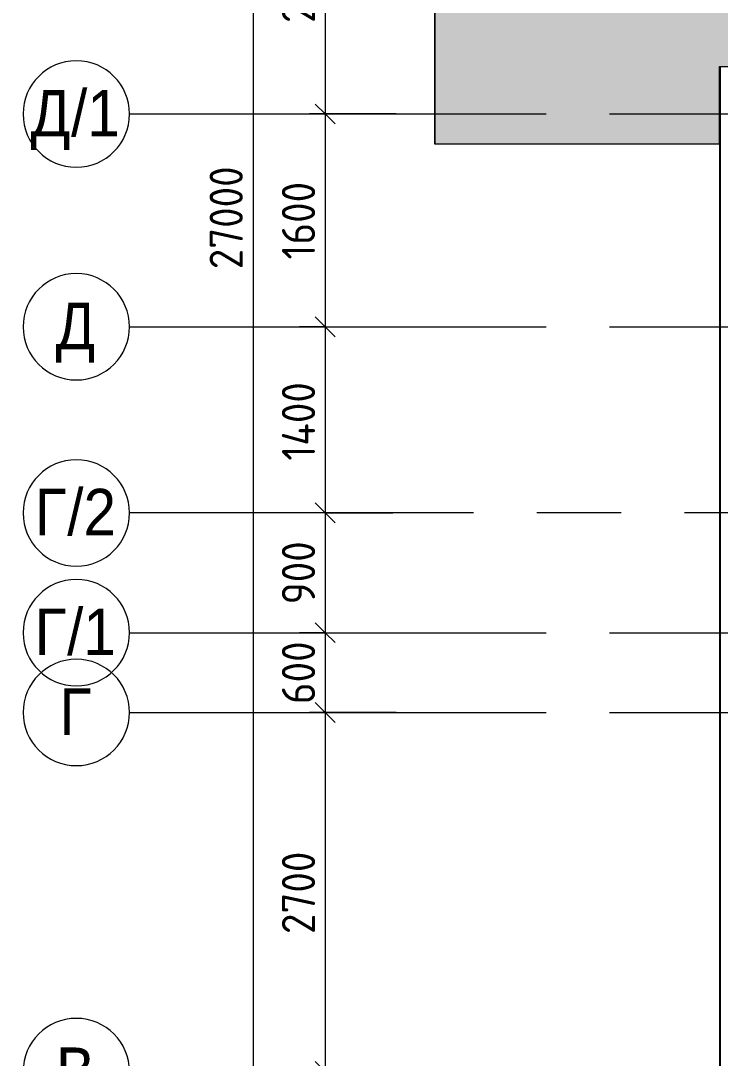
# Model space of a CAD drawing. Header units: millimetres. Extents: x -5524 to 188159, y -8553 to 29000.
# Drawn here: x -5524 to -263, y 7900 to 15701 of the extents above; entities that cross this region are included whole.
import ezdxf

# ---------------------------------------------------------------- set-up
doc = ezdxf.new("R2010")
doc.units = ezdxf.units.MM
doc.linetypes.add('Осевая', pattern=[3175, 635, -476.25, 1587.5, -476.25])
for name, color, linetype, lineweight in [('A-ANNO-DIMS', 7, 'Continuous', 9), ('A-ANNO-DIMS-100', 7, 'Continuous', 9), ('A-DETL', 7, 'Continuous', 9), ('A-GENM', 7, 'Continuous', 9), ('Оси', 7, 'Continuous', 9), ('Оси-1', 7, 'Continuous', 20), ('Оси-2', 7, 'Осевая', 9)]:
    doc.layers.add(name, color=color, linetype=linetype, lineweight=lineweight)
for name, color, linetype, lineweight, true_color in [('A-DETL-GENF-1', 7, 'Continuous', 9, 0xfafafa), ('A-WALL-FNSH-1', 254, 'Continuous', 9, 0xbebebe), ('A-WALL-FNSH-2', 254, 'Continuous', 13, 0xbebebe)]:
    doc.layers.add(name, color=color, linetype=linetype, lineweight=lineweight, true_color=true_color)
doc.styles.add('Arial', font='arial.ttf', dxfattribs={"width": 0.9, "height": 350})
doc.styles.add('ISOCPEUR', font='isocpeur.ttf', dxfattribs={"width": 0.9, "height": 250})
doc.dimstyles.new('ISO-2_5_0_9К_БОЛЬШОЙ', dxfattribs={"dimscale": 304.8, "dimtxt": 248.995294, "dimasz": 0.492126, "dimexe": 0.393701, "dimexo": 0.984252, "dimgap": 0, "dimtad": 1, "dimdec": 0, "dimrnd": 10, "dimzin": 0, "dimdsep": 46, "dimtxsty": 'ISOCPEUR', "dimblk1": 'OBLIQUE', "dimblk2": 'OBLIQUE', "dimsah": 1, "dimcen": 0.09, "dimdle": 0.393701, "dimazin": 0, "dimtfac": 1, "dimtdec": 4, "dimtix": 1, "dimtmove": 0, "dimatfit": 3, "dimfxl": 1, "dimtvp": 1, "dimtolj": 1, "dimtzin": 0, "dimarcsym": 2})
doc.dimstyles.new('ISO-2_5_0_9К_БОЛЬШОЙ_1', dxfattribs={"dimscale": 304.8, "dimtxt": 248.995294, "dimasz": 0.492126, "dimexe": 0.393701, "dimexo": 0.984252, "dimgap": 0, "dimtad": 1, "dimdec": 0, "dimrnd": 10, "dimzin": 0, "dimdsep": 46, "dimtxsty": 'ISOCPEUR', "dimblk1": 'OBLIQUE', "dimblk2": 'OBLIQUE', "dimsah": 1, "dimcen": 0.09, "dimdle": 0.393701, "dimazin": 0, "dimtfac": 1, "dimtdec": 4, "dimtix": 1, "dimtmove": 2, "dimatfit": 3, "dimfxl": 1, "dimtvp": 1, "dimtolj": 1, "dimtzin": 0, "dimarcsym": 2})

# ---------------------------------------------------------------- blocks, each defined once
blk = doc.blocks.new('парапет1 - парапет-18629556-План расстановки осветительного оборудования 3 этажа в осях 1-12')
at = {"layer": 'A-GENM'}
for p, q in [((-2411.1, 14772.9), (-2411.1, 27400.1)), ((-2411.1, 14772.9), (-2409.1, 14774.9)), ((-268, 14772.9), (-2411.1, 14772.9))]:
    blk.add_line(p, q, dxfattribs=at)
blk = doc.blocks.new('Ось сетки - D8-29747960-План расстановки осветительного оборудования 3 этажа в осях 1-12')
at = {"layer": 'Оси-1'}
for start, end in [(360, 180), (180, 360)]:
    blk.add_arc((0, 0), 4, start, end, dxfattribs=at)
blk = doc.blocks.new('DIMBLOCK34-План расстановки осветительного оборудования 3 этажа в осях 1-12')
at = {"layer": 'A-ANNO-DIMS-100', "lineweight": 20}
for p, q in [((-3777.5, 27000), (-3852.5, 27075)), ((-3777.5, 27000), (-3702.5, 26925)), ((-3777.5, 0), (-3852.5, 75)), ((-3777.5, 0), (-3702.5, -75))]:
    blk.add_line(p, q, dxfattribs=at)
at = {"layer": 'A-ANNO-DIMS-100'}
for p, q in [((-3777.5, 27120), (-3777.5, -120)), ((-3971.4, 27000), (-3657.5, 27000)), ((-3777.5, 27000), (-3971.4, 27000)), ((-3971.4, 0), (-3657.5, 0)), ((-3777.5, 0), (-3971.4, 0))]:
    blk.add_line(p, q, dxfattribs=at)
at = {"layer": 'A-ANNO-DIMS-100', "color": 0, "insert": (-4104.1, 13832.4), "char_height": 250, "width": 948.097, "attachment_point": 1, "rotation": 90, "line_spacing_factor": 1.149209, "style": 'ISOCPEUR'}
blk.add_mtext('27000', dxfattribs=at)
blk = doc.blocks.new('_Oblique')
at = {"color": 0, "linetype": 'ByBlock', "lineweight": -2}
blk.add_line((-0.5, -0.5), (0.5, 0.5), dxfattribs=at)
blk = doc.blocks.new('DIMBLOCK39-План расстановки осветительного оборудования 3 этажа в осях 1-12')
at = {"layer": 'A-ANNO-DIMS-100', "lineweight": 20}
for p, q in [((-3233.7, 17000), (-3308.7, 17075)), ((-3233.7, 17000), (-3158.7, 16925)), ((-3233.7, 15000), (-3308.7, 15075)), ((-3233.7, 15000), (-3158.7, 14925))]:
    blk.add_line(p, q, dxfattribs=at)
at = {"layer": 'A-ANNO-DIMS-100'}
for p, q in [((-3427.7, 17000), (-3113.7, 17000)), ((-3233.7, 17000), (-3427.7, 17000)), ((-3233.7, 17000), (-3233.7, 15000)), ((-2700.1, 15000), (-3353.7, 15000)), ((-3233.7, 15000), (-2700.1, 15000))]:
    blk.add_line(p, q, dxfattribs=at)
at = {"layer": 'A-ANNO-DIMS-100', "color": 0, "insert": (-3560.3, 15684), "char_height": 250, "width": 758.478, "attachment_point": 1, "rotation": 90, "line_spacing_factor": 1.149209, "style": 'ISOCPEUR'}
blk.add_mtext('2000', dxfattribs=at)
blk = doc.blocks.new('DIMBLOCK40-План расстановки осветительного оборудования 3 этажа в осях 1-12')
at = {"layer": 'A-ANNO-DIMS-100', "lineweight": 20}
for p, q in [((-3233.7, 15000), (-3308.7, 15075)), ((-3233.7, 15000), (-3158.7, 14925)), ((-3233.7, 13400), (-3308.7, 13475)), ((-3233.7, 13400), (-3158.7, 13325))]:
    blk.add_line(p, q, dxfattribs=at)
at = {"layer": 'A-ANNO-DIMS-100'}
for p, q in [((-2700.1, 15000), (-3353.7, 15000)), ((-3233.7, 15000), (-3233.7, 13400)), ((-3233.7, 15000), (-2700.1, 15000)), ((-3427.7, 13400), (-3113.7, 13400)), ((-3233.7, 13400), (-3427.7, 13400))]:
    blk.add_line(p, q, dxfattribs=at)
at = {"layer": 'A-ANNO-DIMS-100', "color": 0, "insert": (-3560.3, 13905.5), "char_height": 250, "width": 706.764, "attachment_point": 1, "rotation": 90, "line_spacing_factor": 1.149209, "style": 'ISOCPEUR'}
blk.add_mtext('1600', dxfattribs=at)
blk = doc.blocks.new('DIMBLOCK41-План расстановки осветительного оборудования 3 этажа в осях 1-12')
at = {"layer": 'A-ANNO-DIMS-100', "lineweight": 20}
for p, q in [((-3233.7, 13400), (-3308.7, 13475)), ((-3233.7, 13400), (-3158.7, 13325)), ((-3233.7, 12000), (-3308.7, 12075)), ((-3233.7, 12000), (-3158.7, 11925))]:
    blk.add_line(p, q, dxfattribs=at)
at = {"layer": 'A-ANNO-DIMS-100'}
for p, q in [((-3427.7, 13400), (-3113.7, 13400)), ((-3233.7, 13400), (-3427.7, 13400)), ((-3233.7, 13400), (-3233.7, 12000)), ((-2727, 12000), (-3353.7, 12000)), ((-3233.7, 12000), (-2727, 12000))]:
    blk.add_line(p, q, dxfattribs=at)
at = {"layer": 'A-ANNO-DIMS-100', "color": 0, "insert": (-3560.3, 12393.5), "char_height": 250, "width": 735.494, "attachment_point": 1, "rotation": 90, "line_spacing_factor": 1.149209, "style": 'ISOCPEUR'}
blk.add_mtext('1400', dxfattribs=at)
blk = doc.blocks.new('DIMBLOCK42-План расстановки осветительного оборудования 3 этажа в осях 1-12')
at = {"layer": 'A-ANNO-DIMS-100', "lineweight": 20}
for p, q in [((-3233.7, 12000), (-3308.7, 12075)), ((-3233.7, 12000), (-3158.7, 11925)), ((-3233.7, 11100), (-3308.7, 11175)), ((-3233.7, 11100), (-3158.7, 11025))]:
    blk.add_line(p, q, dxfattribs=at)
at = {"layer": 'A-ANNO-DIMS-100'}
for p, q in [((-2727, 12000), (-3353.7, 12000)), ((-3233.7, 12000), (-3233.7, 11100)), ((-3233.7, 12000), (-2727, 12000)), ((-3427.7, 11100), (-3113.7, 11100)), ((-3233.7, 11100), (-3427.7, 11100))]:
    blk.add_line(p, q, dxfattribs=at)
at = {"layer": 'A-ANNO-DIMS-100', "color": 0, "insert": (-3560.3, 11313), "char_height": 250, "width": 568.858, "attachment_point": 1, "rotation": 90, "line_spacing_factor": 1.149209, "style": 'ISOCPEUR'}
blk.add_mtext('900', dxfattribs=at)
blk = doc.blocks.new('DIMBLOCK43-План расстановки осветительного оборудования 3 этажа в осях 1-12')
at = {"layer": 'A-ANNO-DIMS-100', "lineweight": 20}
for p, q in [((-3233.7, 11100), (-3308.7, 11175)), ((-3233.7, 11100), (-3158.7, 11025)), ((-3233.7, 10500), (-3308.7, 10575)), ((-3233.7, 10500), (-3158.7, 10425))]:
    blk.add_line(p, q, dxfattribs=at)
at = {"layer": 'A-ANNO-DIMS-100'}
for p, q in [((-3427.7, 11100), (-3113.7, 11100)), ((-3233.7, 11100), (-3427.7, 11100)), ((-3233.7, 11100), (-3233.7, 10500)), ((-2700.1, 10500), (-3353.7, 10500)), ((-3233.7, 10500), (-2700.1, 10500))]:
    blk.add_line(p, q, dxfattribs=at)
at = {"layer": 'A-ANNO-DIMS-100', "color": 0, "insert": (-3560.3, 10563), "char_height": 250, "width": 568.858, "attachment_point": 1, "rotation": 90, "line_spacing_factor": 1.149209, "style": 'ISOCPEUR'}
blk.add_mtext('600', dxfattribs=at)
blk = doc.blocks.new('DIMBLOCK44-План расстановки осветительного оборудования 3 этажа в осях 1-12')
at = {"layer": 'A-ANNO-DIMS-100', "lineweight": 20}
for p, q in [((-3233.7, 10500), (-3308.7, 10575)), ((-3233.7, 10500), (-3158.7, 10425)), ((-3233.7, 7800), (-3308.7, 7875)), ((-3233.7, 7800), (-3158.7, 7725))]:
    blk.add_line(p, q, dxfattribs=at)
at = {"layer": 'A-ANNO-DIMS-100'}
for p, q in [((-2700.1, 10500), (-3353.7, 10500)), ((-3233.7, 10500), (-3233.7, 7800)), ((-3233.7, 10500), (-2700.1, 10500)), ((-3427.7, 7800), (-3113.7, 7800)), ((-3233.7, 7800), (-3427.7, 7800))]:
    blk.add_line(p, q, dxfattribs=at)
at = {"layer": 'A-ANNO-DIMS-100', "color": 0, "insert": (-3560.3, 8834), "char_height": 250, "width": 758.478, "attachment_point": 1, "rotation": 90, "line_spacing_factor": 1.149209, "style": 'ISOCPEUR'}
blk.add_mtext('2700', dxfattribs=at)

msp = doc.modelspace()

# ---------------------------------------------------------------- hatches: boundary and pattern name
at = {"layer": 'A-DETL-GENF-1'}
msp.add_hatch(color=256, dxfattribs=at).paths.add_polyline_path([(-268, 14774.9), (-268, 15358), (38207.7, 15358), (38207.7, 23799.7), (38548, 23799.7), (38548, 23888.3), (33928.1, 23888.3), (33928.1, 27398.1), (-2409.1, 27398.1), (-2409.1, 14774.9), (-300.5, 14774.9)])

# ---------------------------------------------------------------- linework, layer by layer
at = {"layer": 'A-DETL'}
for p, q in [((-2409.1, 27398.1), (-2409.1, 14774.9)), ((-268, 14774.9), (-268, 15358)), ((-268, 15358), (38207.7, 15358)), ((-2409.1, 14774.9), (-268, 14774.9))]:
    msp.add_line(p, q, dxfattribs=at)
at = {"layer": 'A-WALL-FNSH-1'}
msp.add_line((-268, 14774.9), (-268, -258), dxfattribs=at)
at = {"layer": 'A-WALL-FNSH-2'}
msp.add_line((-263, 15353), (-263, -253), dxfattribs=at)
at = {"layer": 'Оси'}
for p, q in [((-4706.6, 15000), (-2206.6, 15000)), ((-4706.6, 13400), (-2206.6, 13400)), ((-2206.6, 12000), (-4706.6, 12000)), ((-4706.6, 11100), (-2206.6, 11100)), ((-4706.6, 10500), (-2206.6, 10500))]:
    msp.add_line(p, q, dxfattribs=at)
at = {"layer": 'Оси-2'}
for p, q in [((-2206.6, 15000), (35660, 15000)), ((-2206.6, 13400), (35660, 13400)), ((8517.2, 12000), (-2206.6, 12000)), ((-2206.6, 11100), (36260, 11100)), ((-2206.6, 10500), (36260, 10500))]:
    msp.add_line(p, q, dxfattribs=at)

# ---------------------------------------------------------------- block references
at = {"layer": 'A-GENM'}
msp.add_blockref('парапет1 - парапет-18629556-План расстановки осветительного оборудования 3 этажа в осях 1-12', (0, 0), dxfattribs=at)
at = {"layer": 'Оси-1', "xscale": 99.99999999999993, "yscale": 99.99999999999993, "zscale": 99.99999999999993}
for p, rotation in [((-5106.6, 15000), 269.9999999999994), ((-5106.6, 13400), 269.9999999999994), ((-5106.6, 12000), 89.99999999999982), ((-5106.6, 11100), 269.9999999999994), ((-5106.6, 10500), 269.9999999999994), ((-5106.6, 7800), 269.9999999999994)]:
    msp.add_blockref('Ось сетки - D8-29747960-План расстановки осветительного оборудования 3 этажа в осях 1-12', p, dxfattribs=dict(at, rotation=rotation))

# ---------------------------------------------------------------- texts
at = {"layer": 'Оси', "char_height": 350, "attachment_point": 1, "style": 'Arial'}
for s, insert, width in [('\\fArial|b0|i0|c204|p34|;\\W.9;Д', (-5449.8, 15181), 367.975), ('/1', (-5146.2, 15181), 454.557), ('\\fArial|b0|i0|c204|p34|;\\W.9;Д', (-5262.1, 13581), 367.975), ('\\fArial|b0|i0|c204|p34|;\\W.9;Г', (-5418.7, 12181.6), 295.823), ('/2', (-5174.6, 12181.6), 454.557), ('\\fArial|b0|i0|c204|p34|;\\W.9;Г', (-5420.1, 11281), 295.823), ('/1', (-5176, 11281), 454.557), ('\\fArial|b0|i0|c204|p34|;\\W.9;Г', (-5232.4, 10681), 295.823), ('\\fArial|b0|i0|c204|p34|;\\W.9;В', (-5259.4, 7981), 360.759)]:
    msp.add_mtext(s, dxfattribs=dict(at, insert=insert, width=width))

# ---------------------------------------------------------------- dimensions: what is measured, and where the dimension line sits
at = {"layer": 'A-ANNO-DIMS'}
dim = msp.add_linear_dim(base=(-3777.5, 0), p1=(-3671.4, 27000), p2=(-3671.4, 0), angle=90, dimstyle='ISO-2_5_0_9К_БОЛЬШОЙ_1', override={"dimpost": '<>', "dimfxl": 26999.999823}, dxfattribs=at)
dim.commit()
dim.dimension.update_dxf_attribs({"geometry": 'DIMBLOCK34-План расстановки осветительного оборудования 3 этажа в осях 1-12', "text_midpoint": (-3937.4, 14306.5), "dimtype": 160, "text_rotation": 90})
for base, p1, p2, override, picture, middle in [((-3233.7, 15000), (-3127.7, 17000), (-2400.1, 15000), {"dimpost": '<>', "dimfxl": 2128.231646}, 'DIMBLOCK39-План расстановки осветительного оборудования 3 этажа в осях 1-12', (-3358.7, 16000)), ((-3233.7, 13400), (-2400.1, 15000), (-3127.7, 13400), {"dimpost": '<>', "dimfxl": 1757.660274}, 'DIMBLOCK40-План расстановки осветительного оборудования 3 этажа в осях 1-12', (-3358.7, 14200)), ((-3233.7, 12000), (-3127.7, 13400), (-2427, 12000), {"dimpost": '<>', "dimfxl": 1565.550221}, 'DIMBLOCK41-План расстановки осветительного оборудования 3 этажа в осях 1-12', (-3358.7, 12700)), ((-3233.7, 11100), (-2427, 12000), (-3127.7, 11100), {"dimpost": '<>', "dimfxl": 1140.590859}, 'DIMBLOCK42-План расстановки осветительного оборудования 3 этажа в осях 1-12', (-3358.7, 11550)), ((-3233.7, 10500), (-3127.7, 11100), (-2400.1, 10500), {"dimpost": '<>', "dimfxl": 943.063964}, 'DIMBLOCK43-План расстановки осветительного оборудования 3 этажа в осях 1-12', (-3358.7, 10800)), ((-3233.7, 7800), (-2400.1, 10500), (-3127.7, 7800), {"dimpost": '<>', "dimfxl": 2796.31358}, 'DIMBLOCK44-План расстановки осветительного оборудования 3 этажа в осях 1-12', (-3358.7, 9150))]:
    dim = msp.add_linear_dim(base=base, p1=p1, p2=p2, angle=90, dimstyle='ISO-2_5_0_9К_БОЛЬШОЙ', override=override, dxfattribs=at)
    dim.commit()
    dim.dimension.update_dxf_attribs({"geometry": picture, "text_midpoint": middle})

doc.saveas('drawing.dxf')
